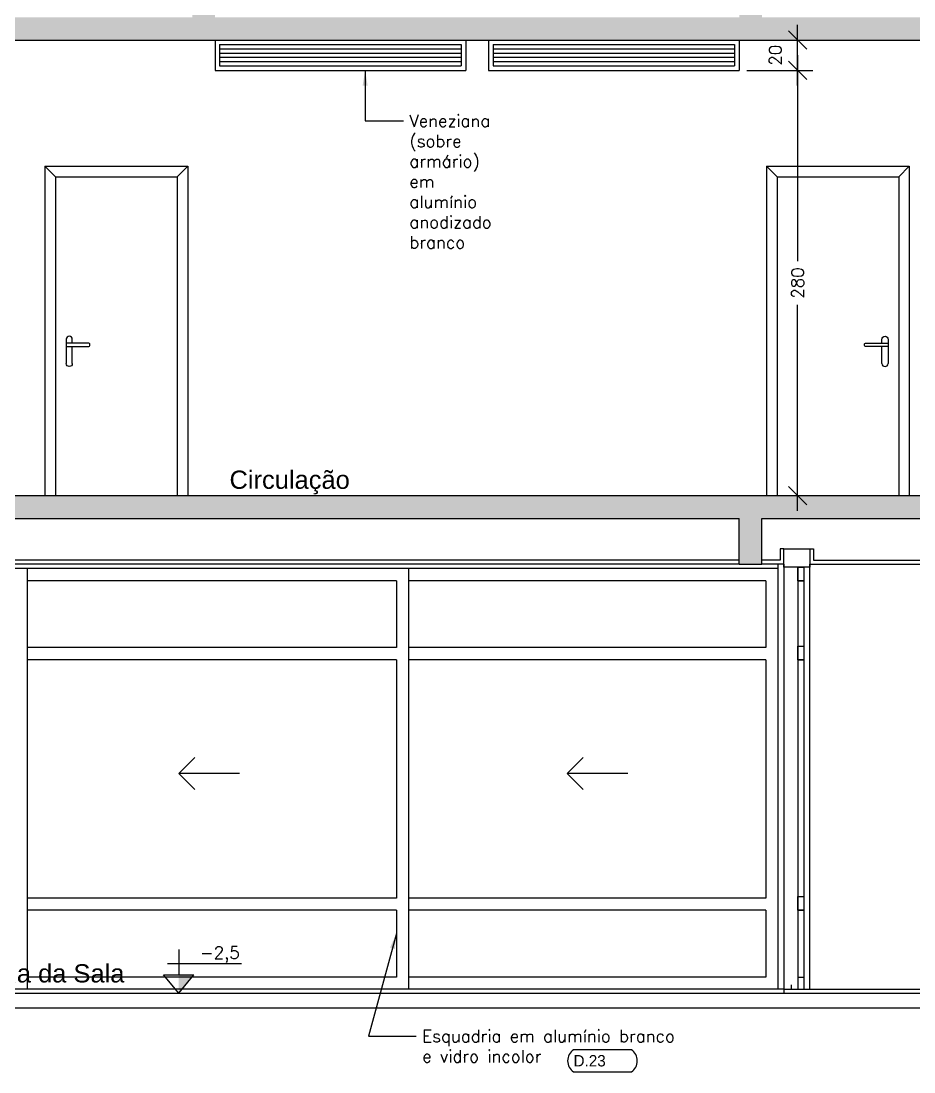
# Model space of a CAD drawing. Header units: millimetres. Extents: x -4228 to 27092, y -6721 to 984.
# Drawn here: x 24075 to 24663, y -1625 to -933 of the extents above; entities that cross this region are included whole.
import ezdxf
from ezdxf.enums import TextEntityAlignment as Align

# ---------------------------------------------------------------- set-up
doc = ezdxf.new("R2010")
doc.units = ezdxf.units.MM
doc.header["$LTSCALE"] = 50
doc.layers.get('0').update_dxf_attribs({"lineweight": 0})
for name, color, linetype in [('borda100', 3, 'Continuous'), ('cobertura', 2, 'Continuous'), ('cota', 1, 'Continuous'), ('ESQUADRIA', 3, 'Continuous'), ('esquadrias', 3, 'Continuous'), ('gesso', 7, 'Continuous'), ('HACHURA', 2, 'Continuous'), ('PAREDES', 6, 'Continuous'), ('PENA01', 3, 'Continuous'), ('PENA02', 2, 'Continuous'), ('piso', 2, 'Continuous'), ('QLEADER', 7, 'Continuous'), ('TEXTO', 7, 'Continuous'), ('textocod_100', 7, 'Continuous')]:
    doc.layers.add(name, color=color, linetype=linetype)
doc.styles.add('ARIAL', font='arial.ttf')
doc.styles.add('CODIGO', font='bgothl.ttf')
doc.styles.add('COTA', font='simplex.shx')
doc.styles.add('ROMANS', font='romans.shx')
doc.dimstyles.new('1_50', dxfattribs={"dimscale": 0, "dimtxt": 8, "dimasz": 12, "dimexe": 10, "dimexo": 5, "dimgap": 4, "dimtad": 0, "dimdec": 0, "dimzin": 1, "dimdsep": 46, "dimtxsty": 'ROMANS', "dimblk": 'OBLIQUE', "dimcen": 10, "dimdle": 10, "dimclrd": 1, "dimclre": 1, "dimclrt": 7, "dimaunit": 1, "dimadec": 0, "dimazin": 0, "dimtm": 1e-09, "dimtfac": 1, "dimtdec": 0, "dimtmove": 2, "dimatfit": 3, "dimldrblk": 'OBLIQUE', "dimfxl": 1, "dimtolj": 1, "dimtzin": 0, "dimarcsym": 0})
doc.dimstyles.new('LEADER_50', dxfattribs={"dimscale": 0, "dimtxt": 8, "dimasz": 10, "dimexe": 10, "dimexo": 5, "dimgap": 4, "dimtad": 0, "dimdec": 0, "dimzin": 1, "dimdsep": 46, "dimtxsty": 'ROMANS', "dimcen": 10, "dimdle": 10, "dimclrd": 9, "dimclre": 9, "dimclrt": 7, "dimaunit": 1, "dimadec": 0, "dimazin": 0, "dimtm": 1e-09, "dimtfac": 1, "dimtdec": 0, "dimtmove": 2, "dimatfit": 3, "dimfxl": 1, "dimtolj": 1, "dimtzin": 0, "dimarcsym": 0})

# ---------------------------------------------------------------- blocks, each defined once
blk = doc.blocks.new('MAÇANETA')
at = {"layer": 'PENA01', "linetype": 'Continuous', "lineweight": 30}
for p, q in [((-4.49, 194.51), (-4.49, -15.49)), ((-13.49, 69.51), (-13.49, 69.51))]:
    blk.add_line(p, q, dxfattribs=at)
at = {"layer": 'PENA01', "linetype": 'Continuous', "lineweight": 30, "flags": 128}
for points in [[(-15.49, 85.01), (-15.49, 87.51, -0.414214), (-13.49, 89.51, -0.414214), (-11.49, 87.51), (-11.49, 71.51)], [(-15.49, 71.51), (-15.49, 82.67, -0.414214)]]:
    blk.add_lwpolyline(points, format="xyb", dxfattribs=at)
at = {"layer": 'PENA01', "linetype": 'Continuous', "lineweight": 30}
for start, end in [(180, 270), (270, 0)]:
    blk.add_arc((-13.49, 71.51), 2, start, end, dxfattribs=at)
at = {"layer": 'PENA02', "linetype": 'Continuous', "lineweight": 30, "flags": 128}
blk.add_lwpolyline([(-11.44, 84.01), (-11.44, 83.67, -0.414214), (-12.44, 82.67), (-26.01, 82.67, -0.414214), (-27.01, 83.67), (-27.01, 84.01, -0.414214), (-26.01, 85.01), (-12.44, 85.01, -0.414214)], format="xyb", close=True, dxfattribs=at)
blk = doc.blocks.new('Maçaneta_01')
at = {"layer": 'cobertura', "linetype": 'Continuous', "lineweight": 30, "xscale": -1}
blk.add_blockref('MAÇANETA', (-17199.69, -15067.91), dxfattribs=at)
blk = doc.blocks.new('_OBLIQUE')
at = {"color": 0, "linetype": 'ByBlock'}
blk.add_line((-0.5, -0.5), (0.5, 0.5), dxfattribs=at)
blk = doc.blocks.new('*D245')
at = {"layer": 'cota', "color": 1, "linetype": 'Continuous', "lineweight": -2}
for p, q in [((24586.01, -955.24), (24586.01, -1090.95)), ((24552.52, -965.24), (24596.01, -965.24)), ((24586.01, -1255.24), (24586.01, -1119.52)), ((24550.52, -1245.24), (24596.01, -1245.24))]:
    blk.add_line(p, q, dxfattribs=at)
at = {"layer": 'Defpoints', "color": 0, "linetype": 'Continuous', "lineweight": 30}
for p in [(24547.52, -965.24), (24545.52, -1245.24), (24586.01, -1245.24)]:
    blk.add_point(p, dxfattribs=at)
at = {"layer": 'cota', "color": 1, "linetype": 'Continuous', "lineweight": -2, "xscale": 12, "yscale": 12, "zscale": 12}
for p, rotation in [((24586.01, -965.24), 90), ((24586.01, -1245.24), 270)]:
    blk.add_blockref('_OBLIQUE', p, dxfattribs=dict(at, rotation=rotation))
at = {"layer": 'cota', "color": 7, "linetype": 'Continuous', "lineweight": 30, "insert": (24586.01, -1105.24), "char_height": 8, "attachment_point": 5, "rotation": 90, "style": 'ROMANS'}
blk.add_mtext('\\A1;280', dxfattribs=at)
blk = doc.blocks.new('*D246')
at = {"layer": 'cota', "color": 1, "linetype": 'Continuous', "lineweight": -2}
for p, q in [((24586.01, -975.24), (24586.01, -935.24)), ((24564.32, -945.24), (24596.01, -945.24)), ((24564.32, -965.24), (24596.01, -965.24))]:
    blk.add_line(p, q, dxfattribs=at)
at = {"layer": 'Defpoints', "color": 0, "linetype": 'Continuous', "lineweight": 30}
for p in [(24559.32, -945.24), (24586.01, -945.24), (24559.32, -965.24)]:
    blk.add_point(p, dxfattribs=at)
at = {"layer": 'cota', "color": 1, "linetype": 'Continuous', "lineweight": -2, "xscale": 12, "yscale": 12, "zscale": 12}
for p, rotation in [((24586.01, -945.24), 90), ((24586.01, -965.24), 270)]:
    blk.add_blockref('_OBLIQUE', p, dxfattribs=dict(at, rotation=rotation))
at = {"layer": 'cota', "color": 7, "linetype": 'Continuous', "lineweight": 30, "insert": (24571.33, -955.24), "char_height": 8, "attachment_point": 5, "rotation": 90, "style": 'ROMANS'}
blk.add_mtext('\\A1;20', dxfattribs=at)

msp = doc.modelspace()

# ---------------------------------------------------------------- hatches: boundary and pattern name
at = {"layer": 'HACHURA', "linetype": 'Continuous', "lineweight": 30}
h = msp.add_hatch(dxfattribs=at)
h.set_pattern_fill('AR-CONC', color=256, scale=0.2, style=0)
h.set_pattern_definition([(50, (26561.214, 204.87), (36.43693, -3.18782), [3.81, -41.91]), (355, (26561.214, 204.87), (-7.04857, 38.21133), [3.048, -33.528]), (100.451, (26564.25, 204.603), (29.3885, 35.02334), [3.238, -35.618]), (46.1842, (26561.214, 215.03), (54.2158, -8.40847), [5.715, -62.865]), (96.6356, (26565.73, 214.33), (47.48085, 49.4851), [4.857, -53.427]), (351.184, (26561.214, 215.03), (47.4809, 49.485), [4.572, -50.292]), (21, (26566.294, 212.49), (30.32298, -20.4531), [3.81, -41.91]), (326, (26566.294, 212.49), (12.3604, 36.8376), [3.048, -33.528]), (71.4514, (26568.82, 210.785), (42.6833, 16.38457), [3.238, -35.618]), (37.5, (26561.214, 204.869), (0.61772, 16.911008), [0, -33.1216, 0, -34.036, 0, -33.655]), (7.5, (26561.214, 204.869), (13.36393, 20.036115), [0, -19.4056, 0, -32.3596, 0, -12.827]), (327.5, (26549.886, 204.869), (27.11812, -1.14575), [0, -12.7, 0, -39.624, 0, -52.578]), (317.5, (26544.806, 204.87), (29.62584, 5.0853), [0, -16.51, 0, -26.3144, 0, -37.338])])
h.paths.add_polyline_path([(25342.52, -930.24), (24562.52, -930.24), (24562.52, -895.24), (24547.52, -895.24), (24547.52, -930.24), (24202.52, -930.24), (24202.52, -895.24), (24187.52, -895.24), (24187.52, -930.24), (23842.52, -930.24), (23842.52, -895.24), (23827.52, -895.24), (23827.52, -930.24), (22757.52, -930.24), (22757.52, -925.24), (22742.52, -925.24), (22742.52, -945.24), (22847.52, -945.24), (22847.52, -995.24), (22862.52, -995.24), (22862.52, -945.24), (23402.52, -945.24), (23402.52, -995.24), (23417.52, -995.24), (23417.52, -945.24), (24727.52, -945.24), (24907.52, -945.24), (24907.52, -970.24), (24922.52, -970.24), (24922.52, -945.24), (25027.52, -945.24), (25327.52, -945.24), (25327.52, -966.06), (25327.52, -970.24), (25342.52, -970.24)])
h = msp.add_hatch(dxfattribs=at)
h.set_pattern_fill('AR-CONC', color=256, scale=0.2, style=0)
h.set_pattern_definition([(50, (27656.342, -5360.663), (36.43693, -3.18782), [3.81, -41.91]), (355, (27656.342, -5360.663), (-7.04857, 38.21133), [3.048, -33.528]), (100.451, (27659.38, -5360.93), (29.3885, 35.02334), [3.238, -35.618]), (46.1842, (27656.342, -5350.503), (54.2158, -8.40847), [5.715, -62.865]), (96.6356, (27660.86, -5351.204), (47.48085, 49.4851), [4.857, -53.427]), (351.184, (27656.34, -5350.503), (47.4809, 49.485), [4.572, -50.292]), (21, (27661.422, -5353.043), (30.32298, -20.4531), [3.81, -41.91]), (326, (27661.422, -5353.043), (12.3604, 36.8376), [3.048, -33.528]), (71.4514, (27663.95, -5354.748), (42.6833, 16.38457), [3.238, -35.618]), (37.5, (27656.342, -5360.663), (0.61772, 16.911008), [0, -33.1216, 0, -34.036, 0, -33.655]), (7.5, (27656.342, -5360.663), (13.36393, 20.036115), [0, -19.4056, 0, -32.3596, 0, -12.827]), (327.5, (27645.014, -5360.663), (27.11812, -1.14575), [0, -12.7, 0, -39.624, 0, -52.578]), (317.5, (27639.934, -5360.663), (29.62584, 5.0853), [0, -16.51, 0, -26.3144, 0, -37.338])])
h.paths.add_polyline_path([(25342.52, -1245.24), (25327.52, -1245.24), (25327.52, -1245.74), (25042.52, -1245.74), (25042.52, -1245.24), (23977.25, -1245.24), (23977.11, -1245.38), (23976.68, -1245.24), (22842.52, -1245.24), (22842.52, -1310.24), (22862.52, -1310.24), (22862.52, -1260.24), (23402.52, -1260.24), (23402.52, -1310.24), (23417.52, -1310.24), (23417.52, -1260.24), (23557.52, -1260.24), (23557.52, -1290.24), (23572.52, -1290.24), (23572.52, -1260.24), (24547.52, -1260.24), (24547.52, -1290.24), (24562.52, -1290.24), (24562.52, -1260.24), (25327.52, -1260.24), (25327.52, -1285.24), (25342.52, -1285.24)])

# ---------------------------------------------------------------- linework, layer by layer
at = {"layer": 'borda100', "color": 9, "linetype": 'Continuous', "lineweight": 30}
msp.add_lwpolyline([(24476.62, -1624.69, 0.525115), (24476.62, -1610.08), (24438.44, -1610.08, 0.525115), (24438.44, -1624.69)], format="xyb", close=True, dxfattribs=at)
at = {"layer": 'ESQUADRIA', "color": 2, "linetype": 'Continuous', "lineweight": 30}
for p, q in [((24586.02, -1292.24), (24586.02, -1570.24)), ((24590.02, -1292.24), (24590.02, -1570.24)), ((24586.02, -1301.24), (24590.02, -1301.24)), ((24586.02, -1353.24), (24590.02, -1353.24)), ((24586.02, -1518.24), (24590.02, -1518.24)), ((24586.02, -1562.24), (24590.02, -1562.24))]:
    msp.add_line(p, q, dxfattribs=at)
for points in [[(24586.02, -1292.24), (24590.02, -1292.24), (24590.02, -1301.24), (24586.02, -1301.24)], [(24586.02, -1344.24), (24590.02, -1344.24), (24590.02, -1353.24), (24586.02, -1353.24)], [(24586.02, -1509.24), (24590.02, -1509.24), (24590.02, -1518.24), (24586.02, -1518.24)]]:
    msp.add_lwpolyline(points, close=True, dxfattribs=at)
at = {"layer": 'esquadrias', "linetype": 'Continuous', "lineweight": 30}
for p, q in [((24202.52, -945.24), (24202.52, -965.24)), ((24367.52, -945.24), (24367.52, -965.24)), ((24382.52, -945.24), (24382.52, -965.24)), ((24547.52, -945.24), (24547.52, -965.24)), ((24547.52, -945.24), (24547.52, -965.24)), ((24205.52, -948.24), (24205.52, -962.24)), ((24205.52, -948.24), (24364.52, -948.24)), ((24205.52, -951.04), (24364.52, -951.04)), ((24205.52, -953.84), (24364.52, -953.84)), ((24364.52, -948.24), (24364.52, -962.24)), ((24385.52, -948.24), (24385.52, -962.24)), ((24385.52, -948.24), (24544.52, -948.24)), ((24385.52, -951.04), (24544.52, -951.04)), ((24385.52, -953.84), (24544.52, -953.84)), ((24544.52, -948.24), (24544.52, -962.24)), ((24205.52, -956.64), (24364.52, -956.64)), ((24205.52, -959.44), (24364.52, -959.44)), ((24385.52, -956.64), (24544.52, -956.64)), ((24385.52, -959.44), (24544.52, -959.44)), ((24202.52, -965.24), (24367.52, -965.24)), ((24205.52, -962.24), (24364.52, -962.24)), ((24382.52, -965.24), (24547.52, -965.24)), ((24385.52, -962.24), (24544.52, -962.24)), ((24090.52, -1028.24), (24184.52, -1028.24)), ((24090.52, -1028.24), (24090.52, -1245.24)), ((24097.52, -1035.24), (24090.52, -1028.24)), ((24177.52, -1035.24), (24184.52, -1028.24)), ((24184.52, -1028.24), (24184.52, -1245.24)), ((24565.52, -1028.24), (24659.52, -1028.24)), ((24565.52, -1028.24), (24565.52, -1245.24)), ((24572.52, -1035.24), (24565.52, -1028.24)), ((24652.52, -1035.24), (24659.52, -1028.24)), ((24659.52, -1028.24), (24659.52, -1245.24)), ((24097.52, -1035.24), (24097.52, -1245.24)), ((24097.52, -1035.24), (24177.52, -1035.24)), ((24177.52, -1035.24), (24177.52, -1245.24)), ((24572.52, -1035.24), (24572.52, -1245.24)), ((24572.52, -1035.24), (24652.52, -1035.24)), ((24652.52, -1035.24), (24652.52, -1245.24)), ((24573.02, -1293.24), (23572.52, -1293.24)), ((24078.77, -1293.24), (24078.77, -1570.24)), ((24329.9, -1293.24), (24329.9, -1570.24)), ((24573.02, -1290.24), (24573.02, -1570.24)), ((24577.02, -1290.24), (24577.02, -1570.24)), ((24594.02, -1570.24), (24594.02, -1290.24)), ((24321.9, -1301.24), (24078.77, -1301.24)), ((24321.9, -1301.24), (24321.9, -1345.24)), ((24565.02, -1301.24), (24329.9, -1301.24)), ((24565.02, -1301.24), (24565.02, -1345.24)), ((24321.9, -1345.24), (24078.77, -1345.24)), ((24565.02, -1345.24), (24329.9, -1345.24)), ((24321.9, -1353.24), (24078.77, -1353.24)), ((24321.9, -1353.24), (24321.9, -1510.24)), ((24565.02, -1353.24), (24329.9, -1353.24)), ((24565.02, -1353.24), (24565.02, -1510.24)), ((24321.9, -1510.24), (24078.77, -1510.24)), ((24565.02, -1510.24), (24329.9, -1510.24)), ((24321.9, -1518.24), (24078.77, -1518.24)), ((24321.9, -1518.24), (24321.9, -1562.24)), ((24565.02, -1518.24), (24329.9, -1518.24)), ((24565.02, -1518.24), (24565.02, -1562.24)), ((24321.9, -1562.24), (24078.77, -1562.24)), ((24565.02, -1562.24), (24329.9, -1562.24)), ((24582.02, -1570.24), (24582.02, -1567.24))]:
    msp.add_line(p, q, dxfattribs=at)
at = {"layer": 'esquadrias', "color": 7, "linetype": 'Continuous', "lineweight": 30}
for p, q in [((24178.68, -1428.16), (24189.29, -1417.55)), ((24434.18, -1428.16), (24444.78, -1417.55)), ((24218.68, -1428.16), (24178.68, -1428.16)), ((24178.68, -1428.16), (24189.29, -1438.76)), ((24474.18, -1428.16), (24434.18, -1428.16)), ((24434.18, -1428.16), (24444.78, -1438.76))]:
    msp.add_line(p, q, dxfattribs=at)
at = {"layer": 'esquadrias', "color": 2, "linetype": 'Continuous', "lineweight": 30}
msp.add_lwpolyline([(24577.02, -1280.24), (24594.02, -1280.24), (24594.02, -1292.24), (24577.02, -1292.24)], close=True, dxfattribs=at)
at = {"layer": 'gesso', "linetype": 'Continuous', "lineweight": 30}
for p, q in [((24577.02, -1280.24), (24574.52, -1280.24)), ((24574.52, -1280.24), (24574.52, -1287.74)), ((24586.02, -1280.24), (24588.52, -1280.24)), ((24594.02, -1280.24), (24596.52, -1280.24)), ((24596.52, -1280.24), (24596.52, -1287.74)), ((24547.52, -1287.74), (23572.52, -1287.74)), ((24547.52, -1290.24), (23572.52, -1290.24)), ((24574.52, -1287.74), (24562.52, -1287.74)), ((24577.02, -1290.24), (24562.52, -1290.24)), ((24594.02, -1290.24), (25327.52, -1290.24)), ((24596.52, -1287.74), (25327.52, -1287.74))]:
    msp.add_line(p, q, dxfattribs=at)
at = {"layer": 'PAREDES', "linetype": 'Continuous', "lineweight": 30}
for p, q in [((23417.52, -945.24), (24727.52, -945.24)), ((22842.52, -1245.24), (25042.52, -1245.24)), ((23572.52, -1260.24), (24547.52, -1260.24)), ((24547.52, -1290.24), (24547.52, -1260.24)), ((24562.52, -1290.24), (24562.52, -1260.24)), ((24562.52, -1260.24), (25327.52, -1260.24)), ((24547.52, -1290.24), (24562.52, -1290.24))]:
    msp.add_line(p, q, dxfattribs=at)
at = {"layer": 'PENA01', "lineweight": 30}
for p, q in [((24178.55, -1543.98), (24178.55, -1560.74)), ((24171.11, -1553.22), (24219.83, -1553.22)), ((24168.55, -1560.74), (24188.55, -1560.74)), ((24178.55, -1572.74), (24168.55, -1560.74)), ((24178.55, -1572.74), (24188.55, -1560.74))]:
    msp.add_line(p, q, dxfattribs=at)
msp.add_solid([(24178.55, -1572.74), (24178.55, -1560.74), (24178.55, -1572.74), (24188.55, -1560.74)], dxfattribs=at)
at = {"layer": 'piso', "linetype": 'Continuous', "lineweight": 30}
msp.add_line((24577.02, -1570.24), (23572.52, -1570.24), dxfattribs=at)
at = {"layer": 'piso', "color": 6, "linetype": 'Continuous', "lineweight": 30}
for p, q in [((24577.02, -1570.24), (25342.52, -1570.24)), ((24577.02, -1570.24), (24577.02, -1572.74)), ((22842.52, -1572.74), (26885.02, -1572.74))]:
    msp.add_line(p, q, dxfattribs=at)
at = {"layer": 'piso', "color": 8, "linetype": 'Continuous', "lineweight": 30}
msp.add_line((27092.02, -1582.74), (22462.06, -1582.74), dxfattribs=at)

# ---------------------------------------------------------------- block references
at = {"layer": 'cota', "linetype": 'Continuous', "lineweight": 30}
msp.add_blockref('Maçaneta_01', (41292.73, 13838.16), dxfattribs=at)
at = {"layer": 'cota', "linetype": 'Continuous', "lineweight": 30, "xscale": -1}
msp.add_blockref('Maçaneta_01', (7457.32, 13838.16), dxfattribs=at)

# ---------------------------------------------------------------- texts
at = {"layer": 'PENA02', "lineweight": 30, "style": 'COTA'}
msp.add_text('-2,5', height=8, dxfattribs=at).set_placement((24192.72, -1550.1))
at = {"layer": 'QLEADER', "color": 7, "linetype": 'Continuous', "lineweight": 30, "char_height": 8, "attachment_point": 1, "style": 'ROMANS'}
for s, insert, width in [('Veneziana (sobre armário) em \\Palumínio anodizado branco', (24330.45, -994.44), 0.32), ('Esquadria em alumínio branco\\Pe vidro incolor ', (24338.88, -1597.03), 376.3013)]:
    msp.add_mtext(s, dxfattribs=dict(at, insert=insert, width=width))
at = {"layer": 'TEXTO', "linetype": 'Continuous', "lineweight": 30, "style": 'ARIAL'}
for s, p in [('Circulação', (24251.6, -1240.74)), ('Varanda da Sala', (24080.4, -1565.74))]:
    msp.add_text(s, height=12, dxfattribs=at).set_placement(p, align=Align.CENTER)
at = {"layer": 'textocod_100', "lineweight": 30, "style": 'CODIGO'}
msp.add_text('D.23', height=7.5, dxfattribs=at).set_placement((24438.49, -1621.05))

# ---------------------------------------------------------------- dimensions: what is measured, and where the dimension line sits
at = {"layer": 'cota', "linetype": 'Continuous', "lineweight": 30}
dim = msp.add_linear_dim(base=(24586.01, -945.24), p1=(24559.32, -965.24), p2=(24559.32, -945.24), angle=90, dimstyle='1_50', override={"dimscale": 1}, dxfattribs=at)
dim.commit()
dim.dimension.update_dxf_attribs({"geometry": '*D246', "text_midpoint": (24571.33, -955.24), "dimtype": 160})
dim = msp.add_linear_dim(base=(24586.01, -1245.24), p1=(24547.52, -965.24), p2=(24545.52, -1245.24), angle=90, dimstyle='1_50', override={"dimscale": 1}, dxfattribs=at)
dim.commit()
dim.dimension.update_dxf_attribs({"geometry": '*D245', "text_midpoint": (24586.01, -1105.24)})

# ---------------------------------------------------------------- leaders
at = {"layer": 'QLEADER', "linetype": 'Continuous', "lineweight": 30, "annotation_type": 0, "has_hookline": 1, "hookline_direction": 0, "text_width": 188.95}
for points in [[(24301.29, -965.24), (24301.29, -998.44), (24326.45, -998.44)], [(24321.9, -1533.6), (24303.42, -1601.03), (24334.88, -1601.03)]]:
    msp.add_leader(points, dimstyle='LEADER_50', override={"dimscale": 1}, dxfattribs=at)

doc.saveas('drawing.dxf')
